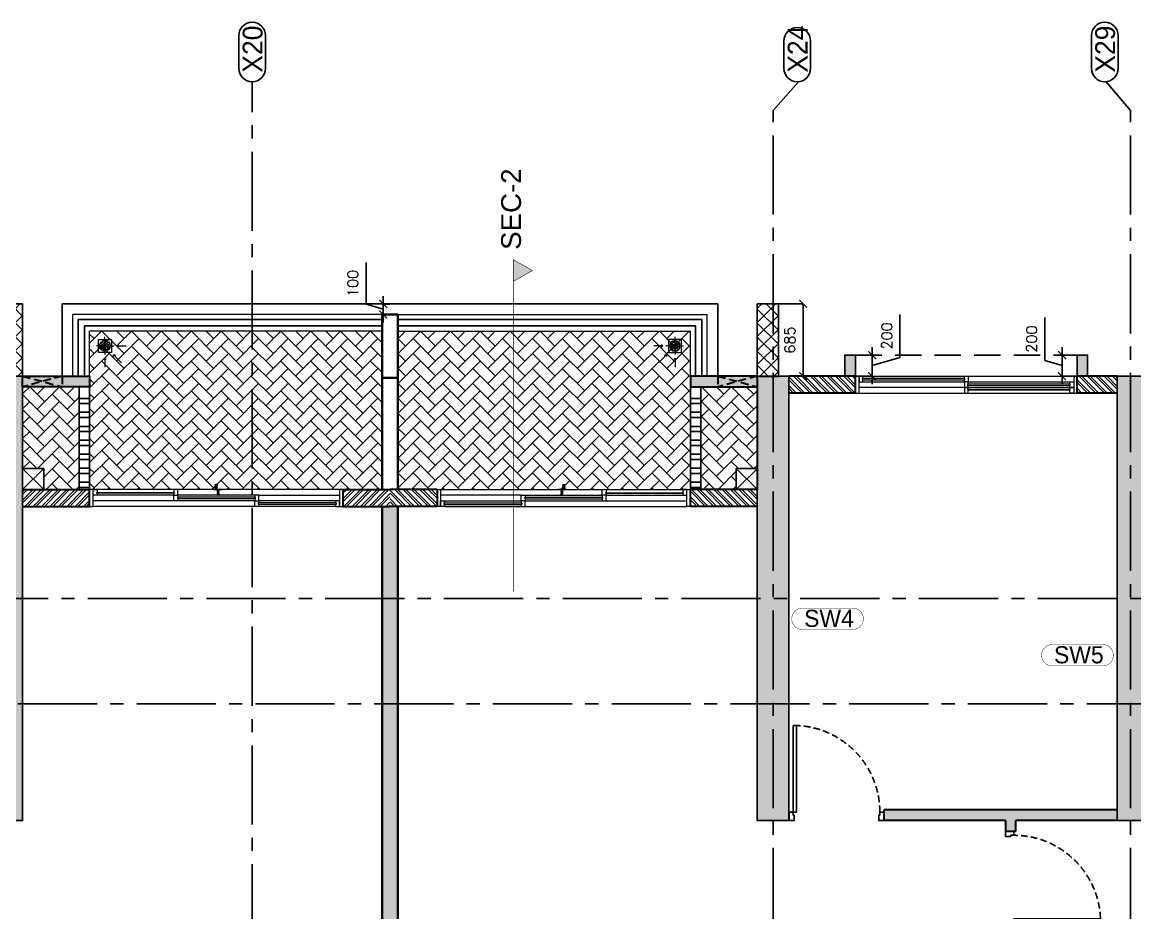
# Model space of a CAD drawing. Header units: millimetres. Extents: x 1181448 to 1317632, y -5734806 to -5633961.
# Drawn here: x 1202789 to 1213328, y -5706174 to -5697736 of the extents above; entities that cross this region are included whole.
import ezdxf

# ---------------------------------------------------------------- set-up
doc = ezdxf.new("R2010")
doc.units = ezdxf.units.MM
doc.header["$LTSCALE"] = 1000
doc.header["$MEASUREMENT"] = 0
for name, pattern in [('2BHK-A - BACK$0$AUDIT_D_120904163729-0', [0]), ('2BHK-A - BACK$1$HIDDEN', [0.375, 0.25, -0.125]), ('AUDIT_D_120904163729-0', [0]), ('T8(T9 IS SIMILAR) - TYPICAL FLOOR ELEVATION$1$AUDIT_D_120904163729-0', [0]), ('T8(T9 IS SIMILAR) - TYPICAL FLOOR ELEVATION$1$HIDDEN', [0.375, 0.25, -0.125]), ('T8_PROFILE SECTIONS$0$HIDDEN', [0.375, 0.25, -0.125]), ('T8_PROFILE SECTIONS$0$PHANTOM2', [1.25, 0.625, -0.125, 0.125, -0.125, 0.125, -0.125]), ('T8_REFUGE COLUMNS$0$AUDIT_D_120904163729-0', [0]), ('T8_REFUGE COLUMNS$0$CENTER2', [1.125, 0.75, -0.125, 0.125, -0.125])]:
    doc.linetypes.add(name, pattern=pattern)
doc.layers.get('0').update_dxf_attribs({"linetype": 'AUDIT_D_120904163729-0'})
for name, color, linetype in [('2BHK-A - BACK$0$A-DOOR-FULL', 2, 'Continuous'), ('2BHK-A - BACK$0$A-HATCH -160', 251, '2BHK-A - BACK$0$AUDIT_D_120904163729-0'), ('2BHK-A - BACK$0$a-tile drop', 3, 'Continuous'), ('2BHK-A - BACK$0$APT PLANS-typ$0$TILEDROP', 3, 'Continuous'), ('2BHK-A - BACK$1$A-DECK SUNK 125', 8, 'Continuous'), ('2BHK-A - BACK$1$A-Elev Feature-Chajja', 13, 'Continuous'), ('2BHK-A - BACK$1$CUT-OUT', 49, 'Continuous'), ('2BHK-A - BACK$1$ELE 1', 1, 'Continuous'), ('A_dim', 1, 'Continuous'), ('T8(T9 IS SIMILAR) - REFUGE FLOOR$1$A_rail', 253, 'Continuous'), ('T8(T9 IS SIMILAR) - TYPICAL FLOOR ELEVATION$0$A-DIM', 1, 'T8(T9 IS SIMILAR) - TYPICAL FLOOR ELEVATION$1$AUDIT_D_120904163729-0'), ('T8(T9 IS SIMILAR) - TYPICAL FLOOR ELEVATION$1$A-WALL HATCH', 252, 'T8(T9 IS SIMILAR) - TYPICAL FLOOR ELEVATION$1$AUDIT_D_120904163729-0'), ('T8(T9 IS SIMILAR) - TYPICAL FLOOR ELEVATION$1$A-WALL-FEATURES', 6, 'T8(T9 IS SIMILAR) - TYPICAL FLOOR ELEVATION$1$AUDIT_D_120904163729-0'), ('T8_PROFILE SECTIONS$0$A-PROFILE SECTIONS', 81, 'T8_PROFILE SECTIONS$0$PHANTOM2'), ('T8_REFUGE COLUMNS$0$A-CENTERLINE', 193, 'T8_REFUGE COLUMNS$0$CENTER2'), ('T8_REFUGE COLUMNS$0$A-COLUMN GRID NUMBERING', 4, 'T8_REFUGE COLUMNS$0$AUDIT_D_120904163729-0'), ('T8_REFUGE COLUMNS$1$A-RCC COLS', 3, 'Continuous')]:
    doc.layers.add(name, color=color, linetype=linetype)
for name, color, linetype, lineweight in [('2BHK-A - BACK$1$$0$a-TOI-fixtures', 251, 'Continuous', 0), ('2BHK-A - BACK$1$a-TOI-fixtures', 251, 'Continuous', 0), ('2BHK-A - BACK$1$A-WALL- 160', 6, 'Continuous', 30), ('2BHK-A - BACK$1$Ele', 8, 'Continuous', 15), ('2BHK-A - BACK$1$Window', 4, 'Continuous', 20), ('T8(T9 IS SIMILAR) - REFUGE FLOOR$0$D&W', 8, 'Continuous', 25), ('T8_REFUGE COLUMNS$0$A-COLUMN NO size reduce', 81, 'Continuous', 25)]:
    doc.layers.add(name, color=color, linetype=linetype, lineweight=lineweight)
doc.layers.add('T8_REFUGE COLUMNS$0$COL-HATCH', color=7, linetype='Continuous', lineweight=25, true_color=0xa3a3a3)
doc.styles.add('2BHK-A - BACK$1$Romans 1', font='romans.shx', dxfattribs={"height": 100})
doc.styles.add('T8(T9 IS SIMILAR) - TYPICAL FLOOR ELEVATION$0$Romans 1', font='romans.shx', dxfattribs={"height": 100})
doc.styles.add('T8_PROFILE SECTIONS$0$arial', font='sanss___.ttf')
doc.styles.add('T8_REFUGE COLUMNS$0$STANDARD', font='GOTHIC.TTF')
doc.dimstyles.new('2BHK-A - BACK$1$ALPINE S', dxfattribs={"dimscale": 0, "dimtxt": 100, "dimasz": 75, "dimexe": 0, "dimexo": 0, "dimgap": 75, "dimtad": 1, "dimdec": 0, "dimzin": 0, "dimdsep": 46, "dimtxsty": '2BHK-A - BACK$1$Romans 1', "dimblk": '2BHK-A - BACK$1$_ArchTick', "dimcen": 0.09, "dimclrd": 256, "dimclre": 256, "dimclrt": 7, "dimadec": 0, "dimazin": 0, "dimtfac": 1, "dimtdec": 0, "dimtofl": 0, "dimtmove": 1, "dimatfit": 0, "dimldrblk": '2BHK-A - BACK$1$_Open90', "dimfxl": 1, "dimtolj": 1, "dimtzin": 0, "dimarcsym": 0})
doc.dimstyles.new('T8(T9 IS SIMILAR) - TYPICAL FLOOR ELEVATION$0$ALPINE S', dxfattribs={"dimscale": 0, "dimtxt": 100, "dimasz": 75, "dimexe": 0, "dimexo": 0, "dimgap": 75, "dimtad": 1, "dimdec": 0, "dimzin": 0, "dimdsep": 46, "dimtxsty": 'T8(T9 IS SIMILAR) - TYPICAL FLOOR ELEVATION$0$Romans 1', "dimblk": 'T8(T9 IS SIMILAR) - TYPICAL FLOOR ELEVATION$0$_ArchTick', "dimcen": 0.09, "dimclrd": 256, "dimclre": 256, "dimclrt": 7, "dimadec": 0, "dimazin": 0, "dimtfac": 1, "dimtdec": 0, "dimtofl": 0, "dimtmove": 1, "dimatfit": 0, "dimldrblk": 'T8(T9 IS SIMILAR) - TYPICAL FLOOR ELEVATION$0$_Open90', "dimfxl": 1, "dimtolj": 1, "dimtzin": 0, "dimarcsym": 0})

# ---------------------------------------------------------------- blocks, each defined once
blk = doc.blocks.new('T8_REFUGE COLUMNS')
at = {"layer": 'T8_REFUGE COLUMNS$0$COL-HATCH', "linetype": 'ByBlock'}
h = blk.add_hatch(color=256, dxfattribs=at)
h.dxf.hatch_style = 1
h.paths.add_polyline_path([(1202492, -5701090), (1202792, -5701090), (1202792, -5705300), (1202492, -5705300)])
h = blk.add_hatch(color=256, dxfattribs=at)
h.dxf.hatch_style = 1
h.paths.add_polyline_path([(1210052, -5701090), (1209752, -5701090), (1209752, -5705300), (1210052, -5705300)])
h = blk.add_hatch(color=256, dxfattribs=at)
h.dxf.hatch_style = 1
h.paths.add_polyline_path([(1213162, -5701090), (1213412, -5701090), (1213412, -5705300), (1213162, -5705300)])
at = {"layer": 'T8_REFUGE COLUMNS$0$A-CENTERLINE'}
for p, q in [((1204967, -5719963), (1204967, -5698300)), ((1209902, -5698574), (1210143, -5698300)), ((1213287, -5698574), (1213058, -5698300)), ((1209902, -5728809), (1209902, -5698574)), ((1213287, -5728809), (1213287, -5698574)), ((1214284, -5703195), (1182157, -5703195)), ((1218123, -5704195), (1182157, -5704195))]:
    blk.add_line(p, q, dxfattribs=at)
at = {"layer": 'T8_REFUGE COLUMNS$0$A-COLUMN GRID NUMBERING', "linetype": 'ByBlock'}
for points in [[(1205093, -5698174, -1), (1204841, -5698174), (1204841, -5697862, -1), (1205093, -5697862)], [(1213170, -5698174, -1), (1212918, -5698174), (1212918, -5697862, -1), (1213170, -5697862)], [(1210257, -5698174, -1), (1210005, -5698174), (1210005, -5697912, -1), (1210257, -5697912)]]:
    blk.add_lwpolyline(points, format="xyb", close=True, dxfattribs=at)
at = {"layer": 'T8_REFUGE COLUMNS$0$A-COLUMN NO size reduce', "linetype": 'ByBlock', "const_width": 3.9}
for points in [[(1210180, -5703490, -1), (1210180, -5703287), (1210656, -5703287, -1), (1210656, -5703490)], [(1212547, -5703835, -1), (1212547, -5703632), (1213024, -5703632, -1), (1213024, -5703835)]]:
    blk.add_lwpolyline(points, format="xyb", close=True, dxfattribs=at)
at = {"layer": 'T8_REFUGE COLUMNS$1$A-RCC COLS', "linetype": 'ByBlock'}
for points in [[(1202492, -5701090), (1202792, -5701090), (1202792, -5705300), (1202492, -5705300)], [(1210052, -5701090), (1209752, -5701090), (1209752, -5705300), (1210052, -5705300)], [(1213162, -5701090), (1213412, -5701090), (1213412, -5705300), (1213162, -5705300)]]:
    blk.add_lwpolyline(points, close=True, dxfattribs=at)
at = {"layer": 'T8_REFUGE COLUMNS$0$A-COLUMN GRID NUMBERING', "linetype": 'ByBlock', "char_height": 187.5, "attachment_point": 1, "rotation": 90, "style": 'T8_REFUGE COLUMNS$0$STANDARD'}
for s, insert in [('X20', (1204877, -5698214)), ('X24', (1210041, -5698214)), ('X29', (1212954, -5698214))]:
    blk.add_mtext_dynamic_manual_height_columns(s, width=444.68, gutter_width=500, heights=[0], dxfattribs=dict(at, insert=insert))
at = {"layer": 'T8_REFUGE COLUMNS$0$A-COLUMN NO size reduce', "linetype": 'ByBlock', "char_height": 162.5, "attachment_point": 1, "style": 'T8_REFUGE COLUMNS$0$STANDARD'}
for s, width, insert in [('SW4', 2000.24, (1210196, -5703303)), ('SW5', 1745.45, (1212563, -5703648))]:
    blk.add_mtext_dynamic_manual_height_columns(s, width=width, gutter_width=500, heights=[0], dxfattribs=dict(at, insert=insert))
blk = doc.blocks.new('2BHK-A - BACK$1$2400')
at = {"layer": '2BHK-A - BACK$1$Window', "color": 1, "lineweight": 13}
for p, q in [((1151176, -5692112), (1148842, -5692112)), ((1149607, -5692112), (1148880, -5692112)), ((1149607, -5692219), (1148842, -5692219)), ((1149607, -5692165), (1148880, -5692165)), ((1150374, -5692165), (1149645, -5692165)), ((1150374, -5692219), (1149645, -5692219)), ((1150411, -5692165), (1151176, -5692165)), ((1151139, -5692219), (1150411, -5692219)), ((1150374, -5692272), (1148842, -5692272)), ((1151139, -5692272), (1150411, -5692272))]:
    blk.add_line(p, q, dxfattribs=at)
at = {"layer": '2BHK-A - BACK$1$Window', "color": 5, "lineweight": 13}
for p, q in [((1149607, -5692142), (1148880, -5692142)), ((1149607, -5692147), (1148880, -5692147)), ((1150374, -5692184), (1149645, -5692184)), ((1150374, -5692200), (1149645, -5692200)), ((1151139, -5692237), (1150411, -5692237)), ((1151139, -5692253), (1150411, -5692253))]:
    blk.add_line(p, q, dxfattribs=at)
at = {"layer": '2BHK-A - BACK$1$Window', "color": 4, "lineweight": 13}
for points in [[(1148842, -5692112), (1148809, -5692112), (1148809, -5692272), (1148842, -5692272)], [(1148880, -5692147), (1148880, -5692165), (1148842, -5692165), (1148842, -5692112), (1148880, -5692112), (1148880, -5692142), (1148875, -5692142), (1148875, -5692147)], [(1149607, -5692147), (1149607, -5692165), (1149645, -5692165), (1149645, -5692112), (1149607, -5692112), (1149607, -5692142), (1149612, -5692142), (1149612, -5692147)], [(1151209, -5692112), (1151176, -5692112), (1151176, -5692272), (1151209, -5692272)], [(1149645, -5692200), (1149645, -5692219), (1149607, -5692219), (1149607, -5692165), (1149645, -5692165), (1149645, -5692184), (1149640, -5692184), (1149640, -5692200)], [(1150374, -5692200), (1150374, -5692219), (1150411, -5692219), (1150411, -5692165), (1150374, -5692165), (1150374, -5692184), (1150378, -5692184), (1150378, -5692200)], [(1150411, -5692253), (1150411, -5692272), (1150374, -5692272), (1150374, -5692219), (1150411, -5692219), (1150411, -5692237), (1150407, -5692237), (1150407, -5692253)], [(1151139, -5692253), (1151139, -5692272), (1151176, -5692272), (1151176, -5692219), (1151139, -5692219), (1151139, -5692237), (1151143, -5692237), (1151143, -5692253)]]:
    blk.add_lwpolyline(points, close=True, dxfattribs=at)
blk = doc.blocks.new('*U636')
for points in [[(0, 0), (0, 820), (-30, 820), (-30, 0)], [(-860, 0), (-820, 0), (-820, -30), (-810, -30), (-810, -80), (-860, -80)], [(40, 0), (0, 0), (0, -30), (-10, -30), (-10, -80), (40, -80)]]:
    blk.add_lwpolyline(points, close=True)
at = {"color": 0, "linetype": 'ByBlock', "ltscale": 0.25}
blk.add_arc((1, 0), 821, 92.373, 179.9653, dxfattribs=at)
blk = doc.blocks.new('*U634')
for points in [[(0, 0), (0, 820), (30, 820), (30, 0)], [(-40, 0), (0, 0), (0, -30), (10, -30), (10, -80), (-40, -80)], [(860, 0), (820, 0), (820, -30), (810, -30), (810, -80), (860, -80)]]:
    blk.add_lwpolyline(points, close=True)
at = {"color": 0, "linetype": 'ByBlock', "ltscale": 0.25}
blk.add_arc((-1, 0), 821, 0.0347, 87.627, dxfattribs=at)
blk = doc.blocks.new('2BHK-A - BACK$0$TILE DROP -x')
at = {"layer": '2BHK-A - BACK$0$APT PLANS-typ$0$TILEDROP'}
h = blk.add_hatch(dxfattribs=at)
h.set_pattern_fill('ACET-2D-ANSI31', color=8, scale=27, angle=90, style=0)
h.set_pattern_definition([(135, (583590.9237, -2384968.1492), (-2.3864853865, -2.3864853865), [])])
h.paths.add_polyline_path([(-58303, -19206), (-58303, -19151), (-58284, -19151), (-58284, -19206)])
edge = h.paths.add_edge_path()
edge.add_line((-58303, -19258), (-58324, -19258))
edge.add_line((-58303, -19206), (-58303, -19258))
edge.add_line((-58324, -19206), (-58303, -19206))
edge.add_line((-58324, -19258), (-58324, -19206))
at = {"layer": '2BHK-A - BACK$0$APT PLANS-typ$0$TILEDROP', "color": 1}
blk.add_line((-58252, -19206), (-58336, -19206), dxfattribs=at)
at = {"layer": '2BHK-A - BACK$0$APT PLANS-typ$0$TILEDROP', "color": 20, "const_width": 3}
for points in [[(-58284, -19206), (-58284, -19151)], [(-58303, -19258), (-58303, -19206)], [(-58303, -19206), (-58284, -19206)]]:
    blk.add_lwpolyline(points, dxfattribs=at)
blk = doc.blocks.new('2BHK-A - BACK$1$2100')
at = {"layer": '2BHK-A - BACK$1$Window', "color": 1, "lineweight": 13}
for p, q in [((1150876, -5693344), (1148842, -5693344)), ((1149841, -5693344), (1148880, -5693344)), ((1149841, -5693397), (1148880, -5693397)), ((1149841, -5693397), (1149878, -5693397)), ((1149878, -5693397), (1150876, -5693397)), ((1148842, -5693451), (1148842, -5693451)), ((1149841, -5693504), (1148842, -5693504)), ((1149841, -5693451), (1148880, -5693451)), ((1150839, -5693451), (1149878, -5693451)), ((1150839, -5693504), (1149878, -5693504))]:
    blk.add_line(p, q, dxfattribs=at)
at = {"layer": '2BHK-A - BACK$1$Window', "color": 5, "lineweight": 13}
for p, q in [((1149841, -5693374), (1148880, -5693374)), ((1149841, -5693379), (1148880, -5693379)), ((1149841, -5693416), (1148880, -5693416)), ((1149841, -5693432), (1148880, -5693432)), ((1150839, -5693469), (1149878, -5693469)), ((1150839, -5693486), (1149878, -5693486))]:
    blk.add_line(p, q, dxfattribs=at)
at = {"layer": '2BHK-A - BACK$1$Window', "color": 4, "lineweight": 13}
for points in [[(1148842, -5693344), (1148809, -5693344), (1148809, -5693504), (1148842, -5693504)], [(1148880, -5693379), (1148880, -5693397), (1148842, -5693397), (1148842, -5693344), (1148880, -5693344), (1148880, -5693374), (1148875, -5693374), (1148875, -5693379)], [(1148880, -5693432), (1148880, -5693451), (1148842, -5693451), (1148842, -5693397), (1148880, -5693397), (1148880, -5693416), (1148875, -5693416), (1148875, -5693432)], [(1149841, -5693379), (1149841, -5693397), (1149878, -5693397), (1149878, -5693344), (1149841, -5693344), (1149841, -5693374), (1149845, -5693374), (1149845, -5693379)], [(1149841, -5693432), (1149841, -5693451), (1149878, -5693451), (1149878, -5693397), (1149841, -5693397), (1149841, -5693416), (1149845, -5693416), (1149845, -5693432)], [(1150909, -5693344), (1150876, -5693344), (1150876, -5693504), (1150909, -5693504)], [(1149878, -5693486), (1149878, -5693504), (1149841, -5693504), (1149841, -5693451), (1149878, -5693451), (1149878, -5693469), (1149874, -5693469), (1149874, -5693486)], [(1150839, -5693486), (1150839, -5693504), (1150876, -5693504), (1150876, -5693451), (1150839, -5693451), (1150839, -5693469), (1150843, -5693469), (1150843, -5693486)]]:
    blk.add_lwpolyline(points, close=True, dxfattribs=at)
blk = doc.blocks.new('2BHK-A - BACK$1$$0$Type-A-First Floor Plan-bottom-up$0$FLOOR TRAP-flat-6')
h = blk.add_hatch()
h.set_pattern_fill('ACET-2D-_USER', color=0, scale=20, angle=45, style=0, double=1, pattern_type=0)
h.set_pattern_definition([(45, (-789896.981, 5385770.066), (-14.142135624, 14.142135624), []), (135, (-789896.981, 5385770.066), (-14.142135624, -14.142135624), [])])
edge = h.paths.add_edge_path()
edge.add_arc((150, 150), 50, 0, 360)
at = {"color": 0}
for q in [(150, 229), (68, 150), (237, 150), (150, 64)]:
    blk.add_line((150, 150), q, dxfattribs=at)
blk.add_lwpolyline([(88, 212), (212, 212), (212, 88), (88, 88)], close=True, dxfattribs=at)
blk.add_circle((150, 150), 50, dxfattribs=at)
blk = doc.blocks.new('2BHK-A - BACK$1$_ArchTick')
at = {"color": 0, "linetype": 'ByBlock', "const_width": 0.15}
blk.add_lwpolyline([(-0.5, -0.5), (0.5, 0.5)], dxfattribs=at)
blk = doc.blocks.new('2BHK-A - BACK$1$_Open90')
at = {"color": 0, "linetype": 'ByBlock', "lineweight": -2}
for p, q in [((0, 0), (-1, 0)), ((-0.5, 0.5), (0, 0)), ((0, 0), (-0.5, -0.5))]:
    blk.add_line(p, q, dxfattribs=at)
blk = doc.blocks.new('T8(T9 IS SIMILAR) - TYPICAL FLOOR ELEVATION$0$_ArchTick')
at = {"color": 0, "linetype": 'ByBlock', "const_width": 0.15}
blk.add_lwpolyline([(-0.5, -0.5), (0.5, 0.5)], dxfattribs=at)
blk = doc.blocks.new('*D2231')
at = {"layer": 'T8(T9 IS SIMILAR) - TYPICAL FLOOR ELEVATION$0$A-DIM', "lineweight": -2, "transparency": 16777216}
for p, q in [((1212476, -5700942), (1212476, -5700534)), ((1212639, -5700890), (1212639, -5700815)), ((1212639, -5701090), (1212639, -5700890)), ((1212639, -5700990), (1212476, -5700942)), ((1212639, -5701090), (1212639, -5701165))]:
    blk.add_line(p, q, dxfattribs=at)
at = {"layer": 'T8(T9 IS SIMILAR) - TYPICAL FLOOR ELEVATION$0$A-DIM', "linetype": 'T8(T9 IS SIMILAR) - TYPICAL FLOOR ELEVATION$1$HIDDEN', "lineweight": -2, "transparency": 16777216}
for p, q in [((1212782, -5700890), (1212639, -5700890)), ((1212782, -5701090), (1212639, -5701090))]:
    blk.add_line(p, q, dxfattribs=at)
at = {"layer": 'T8(T9 IS SIMILAR) - TYPICAL FLOOR ELEVATION$0$A-DIM', "linetype": 'ByBlock', "lineweight": -2, "transparency": 16777216, "xscale": 75, "yscale": 75, "zscale": 75}
for p, rotation in [((1212639, -5700890), 270), ((1212639, -5701090), 90)]:
    blk.add_blockref('T8(T9 IS SIMILAR) - TYPICAL FLOOR ELEVATION$0$_ArchTick', p, dxfattribs=dict(at, rotation=rotation))
at = {"layer": 'T8(T9 IS SIMILAR) - TYPICAL FLOOR ELEVATION$0$A-DIM', "color": 7, "linetype": 'ByBlock', "transparency": 16777216, "insert": (1212351, -5700738), "char_height": 100, "attachment_point": 5, "rotation": 90, "style": 'T8(T9 IS SIMILAR) - TYPICAL FLOOR ELEVATION$0$Romans 1'}
blk.add_mtext('\\A1;200', dxfattribs=at)
blk = doc.blocks.new('T8(T9 IS SIMILAR) - TYPICAL FLOOR ELEVATION$0$_Open90')
at = {"color": 0, "linetype": 'ByBlock', "lineweight": -2}
for p, q in [((0, 0), (-1, 0)), ((-0.5, 0.5), (0, 0)), ((0, 0), (-0.5, -0.5))]:
    blk.add_line(p, q, dxfattribs=at)
blk = doc.blocks.new('*D2232')
at = {"layer": 'T8(T9 IS SIMILAR) - TYPICAL FLOOR ELEVATION$0$A-DIM', "lineweight": -2, "transparency": 16777216}
for p, q in [((1211104, -5700912), (1211104, -5700504)), ((1210841, -5700890), (1210841, -5700815)), ((1210841, -5701090), (1210841, -5700890)), ((1210841, -5700990), (1211104, -5700912)), ((1210841, -5701090), (1210841, -5701165))]:
    blk.add_line(p, q, dxfattribs=at)
at = {"layer": 'T8(T9 IS SIMILAR) - TYPICAL FLOOR ELEVATION$0$A-DIM', "linetype": 'T8(T9 IS SIMILAR) - TYPICAL FLOOR ELEVATION$1$HIDDEN', "lineweight": -2, "transparency": 16777216}
for p, q in [((1210682, -5700890), (1210841, -5700890)), ((1210682, -5701090), (1210841, -5701090))]:
    blk.add_line(p, q, dxfattribs=at)
at = {"layer": 'T8(T9 IS SIMILAR) - TYPICAL FLOOR ELEVATION$0$A-DIM', "linetype": 'ByBlock', "lineweight": -2, "transparency": 16777216, "xscale": 75, "yscale": 75, "zscale": 75}
for p, rotation in [((1210841, -5700890), 270), ((1210841, -5701090), 90)]:
    blk.add_blockref('T8(T9 IS SIMILAR) - TYPICAL FLOOR ELEVATION$0$_ArchTick', p, dxfattribs=dict(at, rotation=rotation))
at = {"layer": 'T8(T9 IS SIMILAR) - TYPICAL FLOOR ELEVATION$0$A-DIM', "color": 7, "linetype": 'ByBlock', "transparency": 16777216, "insert": (1210979, -5700708), "char_height": 100, "attachment_point": 5, "rotation": 90, "style": 'T8(T9 IS SIMILAR) - TYPICAL FLOOR ELEVATION$0$Romans 1'}
blk.add_mtext('\\A1;200', dxfattribs=at)
blk = doc.blocks.new('*D2233')
at = {"layer": 'T8(T9 IS SIMILAR) - TYPICAL FLOOR ELEVATION$0$A-DIM', "linetype": 'T8(T9 IS SIMILAR) - TYPICAL FLOOR ELEVATION$1$HIDDEN', "lineweight": -2, "transparency": 16777216}
for p, q in [((1209952, -5700405), (1210186, -5700405)), ((1209952, -5701090), (1210186, -5701090))]:
    blk.add_line(p, q, dxfattribs=at)
at = {"layer": 'T8(T9 IS SIMILAR) - TYPICAL FLOOR ELEVATION$0$A-DIM', "lineweight": -2, "transparency": 16777216}
blk.add_line((1210186, -5701090), (1210186, -5700405), dxfattribs=at)
at = {"layer": 'T8(T9 IS SIMILAR) - TYPICAL FLOOR ELEVATION$0$A-DIM', "linetype": 'ByBlock', "lineweight": -2, "transparency": 16777216, "xscale": 75, "yscale": 75, "zscale": 75}
for p, rotation in [((1210186, -5700405), 90), ((1210186, -5701090), 270)]:
    blk.add_blockref('T8(T9 IS SIMILAR) - TYPICAL FLOOR ELEVATION$0$_ArchTick', p, dxfattribs=dict(at, rotation=rotation))
at = {"layer": 'T8(T9 IS SIMILAR) - TYPICAL FLOOR ELEVATION$0$A-DIM', "color": 7, "linetype": 'ByBlock', "transparency": 16777216, "insert": (1210061, -5700748), "char_height": 100, "attachment_point": 5, "rotation": 90, "style": 'T8(T9 IS SIMILAR) - TYPICAL FLOOR ELEVATION$0$Romans 1'}
blk.add_mtext('\\A1;685', dxfattribs=at)
blk = doc.blocks.new('*D2234')
at = {"layer": 'T8(T9 IS SIMILAR) - TYPICAL FLOOR ELEVATION$0$A-DIM', "lineweight": -2, "transparency": 16777216}
for p, q in [((1206046, -5700407), (1206046, -5700014)), ((1206208, -5700406), (1206208, -5700331)), ((1206208, -5700456), (1206046, -5700407)), ((1206208, -5700406), (1206208, -5700506)), ((1206208, -5700506), (1206208, -5700581))]:
    blk.add_line(p, q, dxfattribs=at)
at = {"layer": 'T8(T9 IS SIMILAR) - TYPICAL FLOOR ELEVATION$0$A-DIM', "linetype": 'T8(T9 IS SIMILAR) - TYPICAL FLOOR ELEVATION$1$HIDDEN', "lineweight": -2, "transparency": 16777216}
for p, q in [((1206272, -5700406), (1206208, -5700406)), ((1206272, -5700506), (1206208, -5700506))]:
    blk.add_line(p, q, dxfattribs=at)
at = {"layer": 'T8(T9 IS SIMILAR) - TYPICAL FLOOR ELEVATION$0$A-DIM', "linetype": 'ByBlock', "lineweight": -2, "transparency": 16777216, "xscale": 75, "yscale": 75, "zscale": 75}
for p, rotation in [((1206208, -5700406), 270), ((1206208, -5700506), 90)]:
    blk.add_blockref('T8(T9 IS SIMILAR) - TYPICAL FLOOR ELEVATION$0$_ArchTick', p, dxfattribs=dict(at, rotation=rotation))
at = {"layer": 'T8(T9 IS SIMILAR) - TYPICAL FLOOR ELEVATION$0$A-DIM', "color": 7, "linetype": 'ByBlock', "transparency": 16777216, "insert": (1205921, -5700211), "char_height": 100, "attachment_point": 5, "rotation": 90, "style": 'T8(T9 IS SIMILAR) - TYPICAL FLOOR ELEVATION$0$Romans 1'}
blk.add_mtext('\\A1;100', dxfattribs=at)
blk = doc.blocks.new('T8_PROFILE SECTIONS$0$MH')
at = {"layer": 'T8_PROFILE SECTIONS$0$A-PROFILE SECTIONS', "linetype": 'T8_PROFILE SECTIONS$0$HIDDEN', "ltscale": 2}
h = blk.add_hatch(color=256, dxfattribs=at)
h.dxf.hatch_style = 1
h.paths.add_polyline_path([(1140339, -5697425), (1140520, -5697528), (1140339, -5697631)])
at = {"layer": 'T8_PROFILE SECTIONS$0$A-PROFILE SECTIONS', "linetype": 'T8_PROFILE SECTIONS$0$HIDDEN', "ltscale": 2, "const_width": 5}
blk.add_lwpolyline([(1140339, -5697425), (1140339, -5697425), (1140520, -5697528), (1140339, -5697631)], close=True, dxfattribs=at)
blk.add_lwpolyline([(1140339, -5697425), (1140339, -5700566)], dxfattribs=at)
blk = doc.blocks.new('PROFILE SECTION LINE T9')
at = {"layer": 'T8_PROFILE SECTIONS$0$A-PROFILE SECTIONS', "linetype": 'ByBlock'}
blk.add_blockref('T8_PROFILE SECTIONS$0$MH', (-1118616, 5709055, 0), dxfattribs=at)
at = {"layer": 'T8_PROFILE SECTIONS$0$A-PROFILE SECTIONS', "linetype": 'ByBlock', "insert": (21798, 11723, 0), "char_height": 187.5, "attachment_point": 7, "rotation": 90, "style": 'T8_PROFILE SECTIONS$0$arial'}
blk.add_mtext_dynamic_manual_height_columns('SEC-2', width=301.33, gutter_width=500, heights=[0], dxfattribs=at)
blk = doc.blocks.new('2BHK-A - BACK$1$A$C1DA736AB')
at = {"color": 0, "linetype": 'ByBlock'}
for points in [[(117, 0, 0), (202, 0, 0)], [(82, -83, 0), (158, -160, 0)], [(0, -117, 0), (0, -202, 0)]]:
    blk.add_leader(points, dimstyle='2BHK-A - BACK$1$ALPINE S', override={"dimscale": 1, "dimasz": 25, "dimtad": 0, "dimfxl": 5, "dimtfill": 1, "dimarcsym": 1}, dxfattribs=at)
blk = doc.blocks.new('2BHK-A - BACK')
at = {"layer": '2BHK-A - BACK$0$A-HATCH -160', "linetype": 'ByBlock'}
h = blk.add_hatch(dxfattribs=at)
h.set_pattern_fill('ZIGZAG', color=256, scale=250)
h.set_pattern_definition([(9e-15, (-0.22, 0.45), (31.25, 31.25), [31.25, -31.25]), (90, (31.03, 0.45), (-31.25, 31.25), [31.25, -31.25])])
h.paths.add_polyline_path([(1196642, -5706300), (1198342, -5706300), (1198342, -5706400), (1196642, -5706400)])
h.paths.add_polyline_path([(1199383, -5705300), (1199383, -5705200), (1201592, -5705200), (1201592, -5705300), (1200442, -5705300), (1200442, -5705400), (1200342, -5705400), (1200342, -5705300)])
h.paths.add_polyline_path([(1200442, -5706400), (1201342, -5706400), (1201342, -5706300), (1200442, -5706300)])
h.paths.add_polyline_path([(1202092, -5706300), (1202692, -5706300), (1202692, -5706400), (1202092, -5706400)])
h.paths.add_polyline_path([(1204892, -5708750), (1204992, -5708750), (1204992, -5708000), (1204892, -5708000)])
h.paths.add_polyline_path([(1204892, -5709650), (1204992, -5709650), (1204992, -5710549), (1204892, -5710549)])
h.paths.add_polyline_path([(1200142, -5708601), (1200257, -5708601), (1200257, -5708701), (1200042, -5708701), (1200042, -5708100), (1200142, -5708100)])
h.paths.add_polyline_path([(1202792, -5701190), (1203427, -5701190), (1203427, -5701090), (1202792, -5701090)])
h = blk.add_hatch(dxfattribs=at)
h.set_pattern_fill('ANSI32', color=256, scale=150)
h.paths.add_polyline_path([(1201862, -5701250), (1202492, -5701250), (1202492, -5701090), (1201862, -5701090)])
h.paths.add_polyline_path([(1199763, -5701090), (1199382, -5701090), (1199382, -5701250), (1199763, -5701250)])
h = blk.add_hatch(dxfattribs=at)
h.set_pattern_fill('ANSI32', color=256, scale=150)
h.paths.add_polyline_path([(1205827, -5702324), (1206272, -5702324), (1206272, -5702164), (1205827, -5702164)])
h.paths.add_polyline_path([(1202792, -5702324), (1202792, -5702164), (1203427, -5702164), (1203427, -5702324)])
h = blk.add_hatch(dxfattribs=at)
h.set_pattern_fill('HEX', color=256, scale=150)
h.set_pattern_definition([(9e-15, (-0.22, 0.45), (0, 32.47595264), [18.75, -37.5]), (120, (-0.22, 0.45), (-28.125, -16.23797632), [18.75, -37.5]), (60, (18.53, 0.45), (-28.125, 16.23797632), [18.75, -37.5])])
h.paths.add_polyline_path([(1206347, -5702324), (1206197, -5702324), (1206197, -5710749), (1206347, -5710749)])
at = {"layer": '2BHK-A - BACK$1$A-DECK SUNK 125'}
h = blk.add_hatch(dxfattribs=at)
h.set_pattern_fill('AR-HBONE', color=256, scale=25)
h.set_pattern_definition([(45, (54492.58, 14880.85), (1e-14, 141.4213562), [300, -100]), (135, (54563.29, 14951.56), (1e-14, 141.4213562), [300, -100])])
h.paths.add_polyline_path([(1206197, -5702164), (1206197, -5700664), (1203427, -5700664), (1203427, -5702164)])
h = blk.add_hatch(dxfattribs=at)
h.set_pattern_fill('AR-HBONE', color=256, scale=25)
h.paths.add_polyline_path([(1202792, -5701965), (1202992, -5701965), (1202992, -5702164), (1203327, -5702164), (1203327, -5701190), (1202792, -5701190)])
at = {"layer": '2BHK-A - BACK$1$A-Elev Feature-Chajja', "color": 4}
for points in [[(1203327, -5701350), (1203327, -5701300), (1203427, -5701300), (1203427, -5701350)], [(1203327, -5701482), (1203327, -5701432), (1203427, -5701432), (1203427, -5701482)], [(1203327, -5701615), (1203327, -5701565), (1203427, -5701565), (1203427, -5701615)], [(1203327, -5701747), (1203327, -5701697), (1203427, -5701697), (1203427, -5701747)], [(1203327, -5701879), (1203327, -5701829), (1203427, -5701829), (1203427, -5701879)], [(1203327, -5702012), (1203327, -5701962), (1203427, -5701962), (1203427, -5702012)], [(1203327, -5702144), (1203327, -5702094), (1203427, -5702094), (1203427, -5702144)]]:
    blk.add_lwpolyline(points, close=True, dxfattribs=at)
at = {"layer": '2BHK-A - BACK$1$A-WALL- 160', "linetype": 'ByBlock'}
for p, q in [((1199382, -5701090), (1199762, -5701090)), ((1199762, -5701250), (1199762, -5701090)), ((1201862, -5701090), (1202492, -5701090)), ((1201862, -5701250), (1201862, -5701090)), ((1206347, -5701104), (1206197, -5701104)), ((1199382, -5701250), (1199762, -5701250)), ((1201862, -5701250), (1202492, -5701250)), ((1202792, -5702164), (1203427, -5702164)), ((1203427, -5702324), (1203427, -5702164)), ((1205827, -5702164), (1206272, -5702164)), ((1205827, -5702164), (1205827, -5702324)), ((1202792, -5702324), (1203427, -5702324)), ((1205827, -5702324), (1206272, -5702324)), ((1206197, -5702324), (1206197, -5710749)), ((1206347, -5702324), (1206347, -5710749)), ((1199383, -5705200), (1201592, -5705200)), ((1201592, -5705300), (1201592, -5705200)), ((1199383, -5705300), (1200342, -5705300)), ((1200342, -5705400), (1200342, -5705300)), ((1200442, -5705300), (1201592, -5705300)), ((1200442, -5705300), (1200442, -5705400)), ((1200442, -5705400), (1200342, -5705400))]:
    blk.add_line(p, q, dxfattribs=at)
at = {"layer": '2BHK-A - BACK$1$A-WALL- 160', "color": 5, "linetype": '2BHK-A - BACK$1$HIDDEN', "ltscale": 0.3}
for p, q in [((1202792, -5701090), (1202792, -5701090)), ((1203167, -5701090), (1202792, -5701190)), ((1202792, -5701090), (1203167, -5701190))]:
    blk.add_line(p, q, dxfattribs=at)
at = {"layer": '2BHK-A - BACK$1$A-WALL- 160', "linetype": 'ByBlock'}
for points in [[(1206197, -5702164), (1206197, -5700504), (1206347, -5700504), (1206347, -5702164)], [(1202792, -5701090), (1203427, -5701090), (1203427, -5701190), (1202792, -5701190)], [(1206347, -5702324), (1206347, -5710749), (1206197, -5710749), (1206197, -5702324)]]:
    blk.add_lwpolyline(points, dxfattribs=at)
at = {"layer": '2BHK-A - BACK$1$A-WALL- 160', "color": 5, "linetype": '2BHK-A - BACK$1$HIDDEN', "ltscale": 0.3}
blk.add_lwpolyline([(1203167, -5701190), (1202792, -5701190), (1202792, -5701090), (1203167, -5701090)], close=True, dxfattribs=at)
at = {"layer": '2BHK-A - BACK$1$CUT-OUT'}
for p, q in [((1203327, -5702164), (1203327, -5701190)), ((1203427, -5702164), (1203427, -5701190))]:
    blk.add_line(p, q, dxfattribs=at)
blk.add_lwpolyline([(1202792, -5701965), (1202992, -5701965), (1202992, -5702164), (1203327, -5702164), (1203327, -5701190), (1202792, -5701190)], close=True, dxfattribs=at)
at = {"layer": '2BHK-A - BACK$1$CUT-OUT', "linetype": 'ByBlock'}
for points in [[(1202992, -5701965), (1202792, -5702165)], [(1202792, -5701965), (1202992, -5702164)]]:
    blk.add_lwpolyline(points, dxfattribs=at)
blk.add_lwpolyline([(1202992, -5701965), (1202792, -5701965), (1202792, -5702164), (1202992, -5702164)], close=True, dxfattribs=at)
at = {"layer": '2BHK-A - BACK$1$Ele'}
for p, q in [((1206197, -5700504), (1203267, -5700504)), ((1203267, -5701090), (1203267, -5700504)), ((1206192, -5700664), (1203427, -5700664)), ((1203427, -5702164), (1203427, -5700664))]:
    blk.add_line(p, q, dxfattribs=at)
at = {"layer": '2BHK-A - BACK$1$ELE 1'}
for p, q in [((1206192, -5700554), (1203317, -5700554)), ((1203317, -5701090), (1203317, -5700554)), ((1206192, -5700614), (1203377, -5700614)), ((1203377, -5701090), (1203377, -5700614))]:
    blk.add_line(p, q, dxfattribs=at)
at = {"layer": '2BHK-A - BACK$0$A-DOOR-FULL', "linetype": '2BHK-A - BACK$1$HIDDEN', "xscale": -1}
blk.add_blockref('*U634', (1202452, -5705220), dxfattribs=at)
at = {"layer": '2BHK-A - BACK$0$A-DOOR-FULL', "linetype": '2BHK-A - BACK$1$HIDDEN', "xscale": -1, "rotation": 90}
blk.add_blockref('*U636', (1200362, -5706260), dxfattribs=at)
at = {"layer": '2BHK-A - BACK$0$a-tile drop', "extrusion": (0, 0, -1), "zscale": -1, "rotation": 180}
blk.add_blockref('2BHK-A - BACK$0$TILE DROP -x', (-1262939, -5721371), dxfattribs=at)
at = {"layer": '2BHK-A - BACK$1$$0$a-TOI-fixtures', "extrusion": (0, 0, -1), "xscale": -1, "zscale": -1, "rotation": 270}
blk.add_blockref('2BHK-A - BACK$1$$0$Type-A-First Floor Plan-bottom-up$0$FLOOR TRAP-flat-6', (-1203722, -5700953), dxfattribs=at)
at = {"layer": '2BHK-A - BACK$1$a-TOI-fixtures'}
blk.add_blockref('2BHK-A - BACK$1$A$C1DA736AB', (1203572, -5700803), dxfattribs=at)
at = {"layer": '2BHK-A - BACK$1$A-WALL- 160', "linetype": 'ByBlock', "xscale": -1, "rotation": 180}
blk.add_blockref('2BHK-A - BACK$1$2100', (50953, -11394594), dxfattribs=at)
at = {"layer": '2BHK-A - BACK$1$A-WALL- 160', "linetype": 'ByBlock'}
blk.add_blockref('2BHK-A - BACK$1$2400', (54618, -10052), dxfattribs=at)
blk = doc.blocks.new('T8(T9 IS SIMILAR) - TYPICAL FLOOR ELEVATION')
at = {"layer": 'T8(T9 IS SIMILAR) - TYPICAL FLOOR ELEVATION$1$A-WALL HATCH', "linetype": 'ByBlock'}
h = blk.add_hatch(dxfattribs=at)
h.set_pattern_fill('ANSI37', color=256, scale=750)
h.set_pattern_definition([(45, (-0.1, -0.21), (-66.2912607, 66.2912607), []), (135, (-0.1, -0.21), (-66.2912607, -66.2912607), [])])
h.paths.add_polyline_path([(1186632.3, -5709913.9), (1186432.3, -5709913.9), (1186432.3, -5708154.2), (1186632.3, -5708154.2)])
h.paths.add_polyline_path([(1190032.3, -5708154), (1190232.6, -5708154), (1190232.6, -5709913.7), (1190032.3, -5709913.7)])
h.paths.add_polyline_path([(1202792.3, -5700405.8), (1202592.3, -5700405.8), (1202592.3, -5701090.3), (1202792.3, -5701090.3)])
h.paths.add_polyline_path([(1209952.2, -5700405.8), (1209752.2, -5700405.8), (1209752.2, -5701092), (1209952.2, -5701092)])
h.paths.add_polyline_path([(1222512.1, -5708154), (1222311.7, -5708154), (1222311.7, -5709913.7), (1222512.1, -5709913.7)])
h.paths.add_polyline_path([(1225912.1, -5709913.9), (1226112.1, -5709913.9), (1226112.1, -5708154.2), (1225912.1, -5708154.2)])
h.paths.add_polyline_path([(1209852.3, -5729369.1), (1210052.3, -5729369.1), (1210052.3, -5728684.2), (1209852.3, -5728684.2)])
h.paths.add_polyline_path([(1202692.1, -5729369.1), (1202492, -5729369.1), (1202492, -5728684.2), (1202692.1, -5728684.2)])
h = blk.add_hatch(dxfattribs=at)
h.set_pattern_fill('ZIGZAG', color=256, scale=250)
h.set_pattern_definition([(0, (0, 0), (31.25, 31.25), [31.25, -31.25]), (90, (31.25, 0), (-31.25, 31.25), [31.25, -31.25])])
h.paths.add_polyline_path([(1186332.7, -5719983.5), (1186332.7, -5719683.5), (1186432.7, -5719683.5), (1186432.7, -5719883.5), (1186982.7, -5719883.5), (1186982.7, -5719523.5), (1187082.7, -5719523.5), (1187082.7, -5719983.5)])
h.paths.add_polyline_path([(1190232.7, -5719983.5), (1190232.7, -5719683.5), (1190132.7, -5719683.5), (1190132.7, -5719883.5), (1189582.7, -5719883.5), (1189582.7, -5719523.5), (1189482.7, -5719523.5), (1189482.7, -5719983.5)])
h.paths.add_polyline_path([(1190857.7, -5717933.5), (1190857.7, -5717733.5), (1190757.7, -5717733.5), (1190757.7, -5717933.5)])
h.paths.add_polyline_path([(1193357.7, -5717733.5), (1193357.7, -5717933.5), (1193257.7, -5717933.5), (1193257.7, -5717733.5)])
h.paths.add_polyline_path([(1196632.8, -5709938.8), (1196632.8, -5709738.8), (1196532.8, -5709738.8), (1196532.8, -5709938.8)])
h.paths.add_polyline_path([(1194132, -5709738.8), (1194132, -5709938.8), (1194032, -5709938.8), (1194032, -5709738.8)])
h.paths.add_polyline_path([(1195742.7, -5701889.7), (1196212.8, -5701889.7), (1196212.8, -5702349.7), (1196112.8, -5702349.7), (1196112.8, -5701989.7), (1195742.7, -5701989.7)])
h.paths.add_polyline_path([(1198312.8, -5702349.7), (1198312.8, -5701889.7), (1199132.6, -5701889.7), (1199132.6, -5701989.7), (1198412.8, -5701989.7), (1198412.8, -5702349.7)])
h.paths.add_polyline_path([(1199662.5, -5701090.3), (1199662.5, -5700890.3), (1199762.5, -5700890.3), (1199762.5, -5701090.3)])
h.paths.add_polyline_path([(1201862.6, -5700890.3), (1201862.6, -5701090.3), (1201962.6, -5701090.3), (1201962.6, -5700890.3)])
h.paths.add_polyline_path([(1210681.9, -5700890.3), (1210681.9, -5701090.3), (1210581.9, -5701090.3), (1210581.9, -5700890.3)])
h.paths.add_polyline_path([(1212882, -5701090.3), (1212882, -5700890.3), (1212782, -5700890.3), (1212782, -5701090.3)])
h.paths.add_polyline_path([(1214231.8, -5702349.7), (1214231.8, -5701889.7), (1213412.3, -5701889.7), (1213412.3, -5701989.7), (1214131.8, -5701989.7), (1214131.8, -5702349.7)])
h.paths.add_polyline_path([(1216801.9, -5701889.7), (1216331.8, -5701889.7), (1216331.8, -5702349.7), (1216431.8, -5702349.7), (1216431.8, -5701989.7), (1216801.9, -5701989.7)])
h.paths.add_polyline_path([(1215911.7, -5709938.8), (1215911.7, -5709738.8), (1216011.7, -5709738.8), (1216011.7, -5709938.8)])
h.paths.add_polyline_path([(1218412.5, -5709738.8), (1218412.5, -5709938.8), (1218512.5, -5709938.8), (1218512.5, -5709738.8)])
h.paths.add_polyline_path([(1221686.9, -5717933.5), (1221686.9, -5717733.5), (1221786.9, -5717733.5), (1221786.9, -5717933.5)])
h.paths.add_polyline_path([(1219186.9, -5717733.5), (1219186.9, -5717933.5), (1219286.9, -5717933.5), (1219286.9, -5717733.5)])
h.paths.add_polyline_path([(1222311.8, -5719983.5), (1222311.8, -5719683.5), (1222411.8, -5719683.5), (1222411.8, -5719883.5), (1222961.8, -5719883.5), (1222961.8, -5719523.5), (1223061.8, -5719523.5), (1223061.8, -5719983.5)])
h.paths.add_polyline_path([(1226211.8, -5719983.5), (1226211.8, -5719683.5), (1226111.8, -5719683.5), (1226111.8, -5719883.5), (1225561.8, -5719883.5), (1225561.8, -5719523.5), (1225461.8, -5719523.5), (1225461.8, -5719983.5)])
h.paths.add_polyline_path([(1217001.9, -5727584.6), (1216901.9, -5727584.6), (1216901.9, -5727784.6), (1216356.8, -5727784.6), (1216356.8, -5727424.6), (1216256.8, -5727424.6), (1216256.8, -5727884.6), (1217001.9, -5727884.6)])
h.paths.add_polyline_path([(1214156.8, -5727424.6), (1214056.8, -5727424.6), (1214056.8, -5727784.6), (1213412.3, -5727784.6), (1213412.3, -5727884.6), (1214156.8, -5727884.6)])
h.paths.add_polyline_path([(1210681.9, -5728884), (1210681.9, -5728684), (1210581.9, -5728684), (1210581.9, -5728884)])
h.paths.add_polyline_path([(1212882, -5728684), (1212882, -5728884), (1212782, -5728884), (1212782, -5728684)])
h.paths.add_polyline_path([(1201862.6, -5728884), (1201862.6, -5728684), (1201962.6, -5728684), (1201962.6, -5728884)])
h.paths.add_polyline_path([(1199662.5, -5728684), (1199662.5, -5728884), (1199762.5, -5728884), (1199762.5, -5728684)])
h.paths.add_polyline_path([(1198387.7, -5727424.6), (1198487.7, -5727424.6), (1198487.7, -5727784.6), (1199132.3, -5727784.6), (1199132.3, -5727884.6), (1198387.7, -5727884.6)])
h.paths.add_polyline_path([(1195542.6, -5727584.6), (1195642.6, -5727584.6), (1195642.6, -5727784.6), (1196187.7, -5727784.6), (1196187.7, -5727424.6), (1196287.7, -5727424.6), (1196287.7, -5727884.6), (1195542.6, -5727884.6)])
at = {"layer": 'T8(T9 IS SIMILAR) - TYPICAL FLOOR ELEVATION$1$A-WALL-FEATURES', "color": 8, "linetype": 'T8(T9 IS SIMILAR) - TYPICAL FLOOR ELEVATION$1$HIDDEN'}
blk.add_line((1210681.9, -5700890.3), (1212782, -5700890.3), dxfattribs=at)
at = {"layer": 'T8(T9 IS SIMILAR) - TYPICAL FLOOR ELEVATION$1$A-WALL-FEATURES', "linetype": 'ByBlock'}
for points in [[(1202792.3, -5700405.8), (1202592.3, -5700405.8), (1202592.3, -5701090.3), (1202792.3, -5701090.3)], [(1209952.3, -5700405.8), (1209752.3, -5700405.8), (1209752.3, -5701092), (1209952.3, -5701092)], [(1210681.9, -5700890.3), (1210681.9, -5701090.3), (1210581.9, -5701090.3), (1210581.9, -5700890.3)], [(1212882, -5701090.3), (1212882, -5700890.3), (1212782, -5700890.3), (1212782, -5701090.3)]]:
    blk.add_lwpolyline(points, close=True, dxfattribs=at)
blk.add_lwpolyline([(1203167.3, -5701090.3), (1203167.3, -5700405.8), (1209377.3, -5700405.8), (1209377.3, -5701090.3)], dxfattribs=at)
at = {"layer": 'T8(T9 IS SIMILAR) - TYPICAL FLOOR ELEVATION$0$A-DIM', "linetype": 'ByBlock'}
for base, p1, p2, picture, middle in [((1206208.4, -5700505.8), (1206272.3, -5700405.8), (1206272.3, -5700505.8), '*D2234', (1205920.9, -5700332)), ((1210185.7, -5700405.1), (1209952.3, -5701090.3, -0.1), (1209952.3, -5700405.1, -0.1), '*D2233', (1210060.7, -5700747.7)), ((1210841, -5700890.3), (1210681.9, -5701090.3), (1210681.9, -5700890.3), '*D2232', (1210978.5, -5700836.6)), ((1212638.6, -5700890.3), (1212782, -5701090.3), (1212782, -5700890.3), '*D2231', (1212351.1, -5700866.6))]:
    dim = blk.add_linear_dim(base=base, p1=p1, p2=p2, angle=90, dimstyle='T8(T9 IS SIMILAR) - TYPICAL FLOOR ELEVATION$0$ALPINE S', override={"dimscale": 1, "dimfxl": 5, "dimarcsym": 1}, dxfattribs=at)
    dim.commit()
    dim.dimension.update_dxf_attribs({"geometry": picture, "text_midpoint": middle})
blk = doc.blocks.new('T8(T9 IS SIMILAR) - REFUGE FLOOR')
at = {"layer": 'T8(T9 IS SIMILAR) - REFUGE FLOOR$0$D&W', "linetype": 'ByBlock'}
blk.add_blockref('2BHK-A - BACK', (0, 0), dxfattribs=at)
at = {"layer": 'T8(T9 IS SIMILAR) - REFUGE FLOOR$0$D&W', "linetype": 'ByBlock', "xscale": -1}
blk.add_blockref('2BHK-A - BACK', (2412545, 0), dxfattribs=at)
at = {"layer": 'T8(T9 IS SIMILAR) - REFUGE FLOOR$1$A_rail', "linetype": 'ByBlock'}
blk.add_blockref('T8_REFUGE COLUMNS', (0, 0), dxfattribs=at)
blk.add_blockref('T8(T9 IS SIMILAR) - TYPICAL FLOOR ELEVATION', (0, 0), dxfattribs=at)

msp = doc.modelspace()

# ---------------------------------------------------------------- block references
at = {"layer": 'A_dim', "linetype": 'ByBlock'}
msp.add_blockref('T8(T9 IS SIMILAR) - REFUGE FLOOR', (0, 0), dxfattribs=at)

# ---------------------------------------------------------------- next in the draw order: block references
at = {"layer": 'T8_PROFILE SECTIONS$0$A-PROFILE SECTIONS', "linetype": 'ByBlock'}
msp.add_blockref('PROFILE SECTION LINE T9', (1185718, -5711616, 0), dxfattribs=at)

doc.saveas('drawing.dxf')
